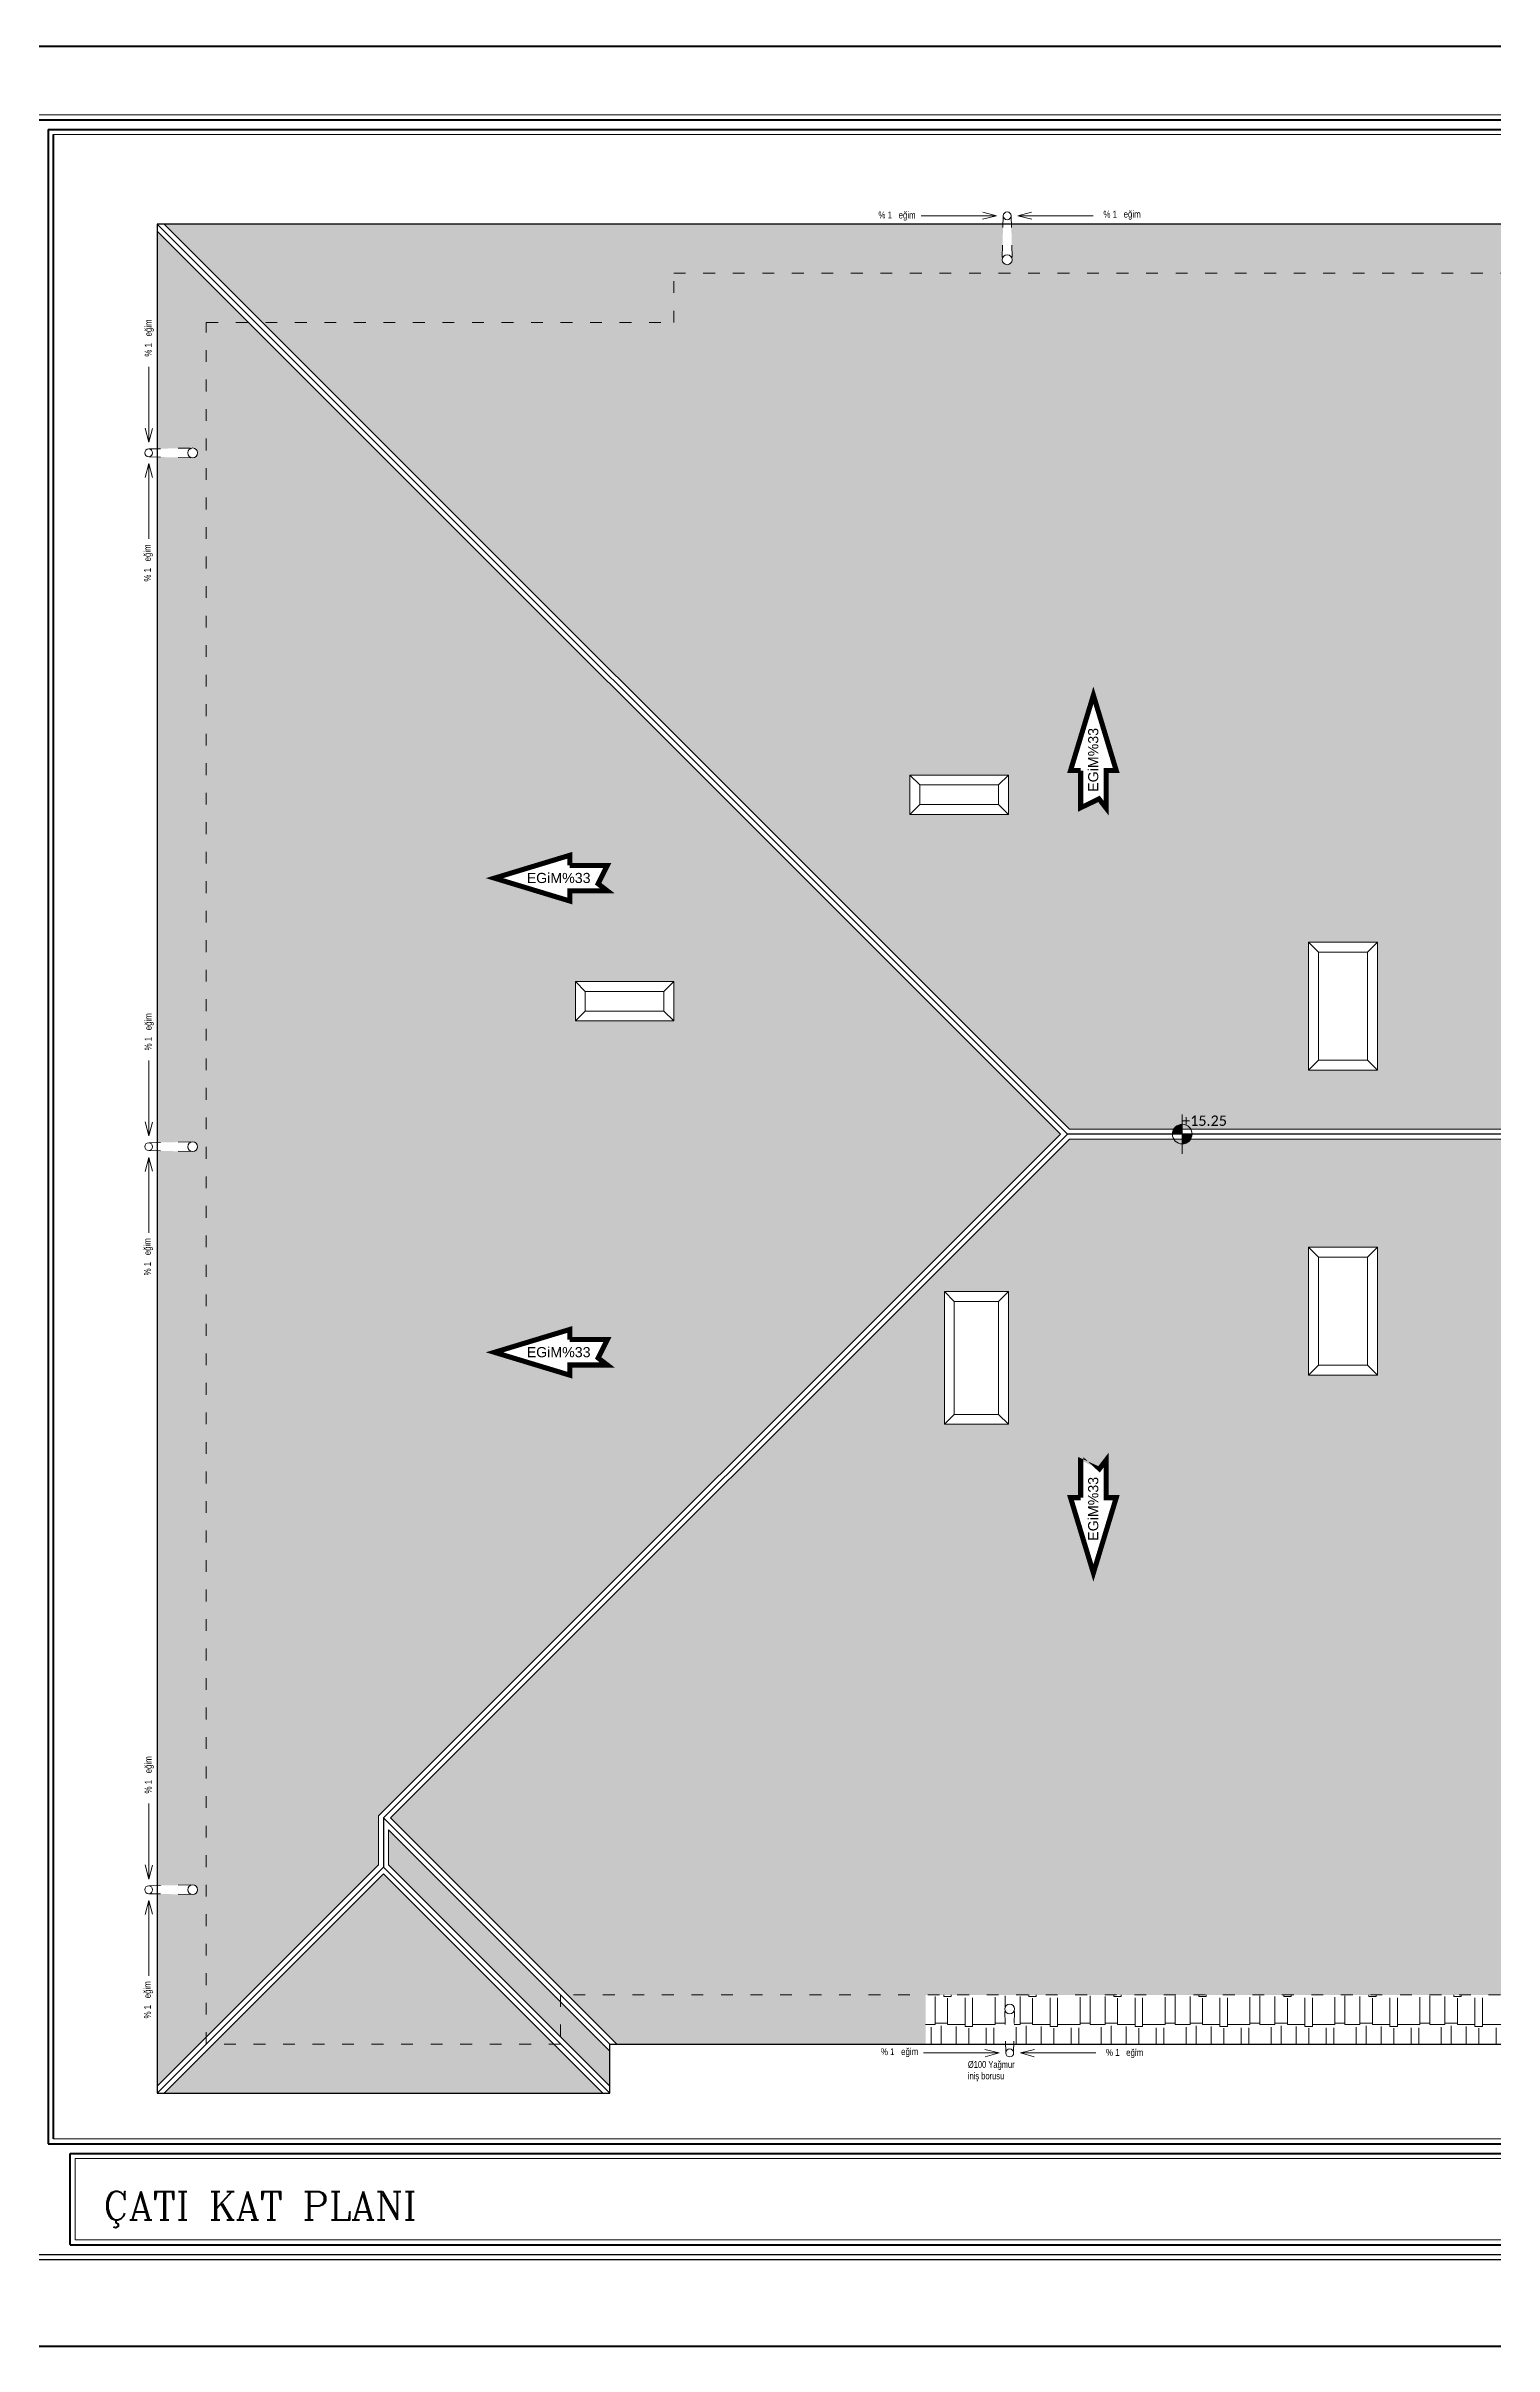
# Model space of a CAD drawing. Header units: metres. Extents: x 134072 to 172200, y 35728 to 38066.
# Drawn here: x 150919 to 152391, y 35728 to 38066 of the extents above; entities that cross this region are included whole.
import ezdxf

# ---------------------------------------------------------------- set-up
doc = ezdxf.new("R2010")
doc.units = ezdxf.units.M
doc.linetypes.add('ACAD_ISO03', pattern=[30, 12, -18])
for name, color, linetype, lineweight in [('baca', 161, 'Continuous', 20), ('Cizgi 09', 134, 'Continuous', 9), ('ELEKTRİK', 102, 'Continuous', 40), ('Kotlandırma', 212, 'Continuous', 9), ('Tarama 13', 221, 'Continuous', 13), ('Yagmur olugu', 201, 'Continuous', 15)]:
    doc.layers.add(name, color=color, linetype=linetype, lineweight=lineweight)
doc.layers.add('duvaR', color=52, linetype='Continuous')
doc.layers.add('YAZI', color=1, linetype='Continuous')
doc.styles.add('Hatip', font='ARIALN.TTF', dxfattribs={"height": 9})
doc.styles.add('ROMANT', font='arial.ttf', dxfattribs={"width": 0.75})
doc.styles.get("Standard").update_dxf_attribs({"font": 'txt.shx'})
doc.styles.add('TAks_1', font='romanc__.ttf', dxfattribs={"height": 5})

msp = doc.modelspace()

# ---------------------------------------------------------------- hatches: boundary and pattern name
at = {"layer": 'Kotlandırma', "ltscale": 3}
h = msp.add_hatch(color=256, dxfattribs=at)
h.paths.add_polyline_path([(152063.7785532011, 36960.28383739744, -0.414213562372882), (152073.8203423065, 36970.24187292463), (152073.7784655174, 36960.24196060829)])
h.paths.add_polyline_path([(152073.7365887282, 36950.24204829195), (152073.7784655174, 36960.24196060829), (152083.7783778337, 36960.20008381914, -0.4142135623733081)])
at = {"layer": 'Tarama 13'}
h = msp.add_hatch(dxfattribs=at)
h.set_pattern_fill('AR-RSHKE', color=242, scale=0.1, angle=270, style=0)
h.set_pattern_definition([(270, (121041.5643238074, 22064.73808801715), (30.47999999999999, -64.77000000000001), [15.24, -12.7, 17.78, -7.620000000000001, 22.86, -10.16]), (270, (121042.8343238074, 22049.49808801715), (30.47999999999999, -64.77000000000001), [12.7, -48.26000000000001, 10.16, -15.24]), (270, (121039.6593238074, 22019.01808801715), (30.47999999999999, -64.77000000000001), [7.620000000000001, -78.74000000000001]), (0, (121041.5643238074, 22064.73808801715), (30.48000000000001, 21.58999999999999), [29.21, -92.71000000000001]), (0, (121041.5643238074, 22049.49808801715), (30.48000000000001, 21.58999999999999), [28.575, -93.34500000000001]), (0, (121041.5643238074, 22036.79808801715), (30.48000000000001, 21.58999999999999), [26.67, -95.25]), (0, (121039.6593238074, 22019.01808801715), (30.48000000000001, 21.58999999999999), [29.21, -92.71000000000001]), (0, (121039.6593238074, 22011.39808801715), (30.48000000000001, 21.58999999999999), [29.21, -92.71000000000001]), (0, (121041.5643238074, 21988.53808801715), (30.48000000000001, 21.58999999999999), [27.94, -93.98])])
h.paths.add_polyline_path([(151374.9136436234, 37220.43340751257), (151451.3903822234, 37243.65205751258), (151451.3903822234, 37233.3326575126), (151489.5424073836, 37233.33265751252), (151480.2268829655, 37214.72171856009), (151489.5424073836, 37207.53415751254), (151451.3903822234, 37207.53415751256), (151451.3903822234, 37197.21475751259)], flags=16)
h.paths.add_polyline_path([(151082.1009142784, 37785.24196060825), (151125.0298464666, 37785.24196060825), (151032.1009142784, 37878.17089279644), (151032.1009142784, 37656.91625735402), (151068.1428627738, 37657.71714596897, -0.4207374054548245), (151073.2539651691, 37652.7183804956, -0.398262352923274), (151068.5276597674, 37647.72587698866), (151032.1009142784, 37648.5354966233), (151032.1009142784, 36951.63751189487), (151068.1428627738, 36952.43840050983, -0.4207374054548261), (151073.2539651691, 36947.43963503646, -0.3982623529232723), (151068.5276597674, 36942.44713152952), (151032.1009142784, 36943.25675116415), (151032.1009142784, 36905.71395251734), (151082.1009142784, 36905.71395251734)])
h.paths.add_polyline_path([(151813.006628264, 36823.21874240582), (151813.006628264, 36905.71395251734), (151082.1009142784, 36905.71395251734), (151082.1009142784, 36042.31302501979), (151257.1009142784, 36217.31302501981), (151257.1009142784, 36267.31302842018)])
h.paths.add_polyline_path([(151374.9136436234, 36738.43266021291), (151451.3903822234, 36761.65131021292), (151451.3903822234, 36751.33191021295), (151489.5424073836, 36751.33191021287), (151480.2268829655, 36732.72097126044), (151489.5424073836, 36725.53341021289), (151451.3903822234, 36725.53341021291), (151451.3903822234, 36715.21401021293)], flags=16)
h.paths.add_polyline_path([(151082.1009142784, 36905.71395251734), (151032.1009142784, 36905.71395251734), (151032.1009142784, 36196.32808038001), (151068.1428627738, 36197.12896899496, -0.4207374054548261), (151073.2539651691, 36192.13020352159, -0.3982623529232723), (151068.5276597674, 36187.13770001465), (151032.1009142784, 36187.94731964929), (151032.1009142784, 35992.31302501979), (151082.1009142784, 36042.31302501979)])
h.paths.add_polyline_path([(151895.5018383756, 36905.71395251734), (151813.006628264, 36905.71395251734), (151813.006628264, 36823.21874240582)])
h.paths.add_polyline_path([(151950.0298464665, 36960.2419606083), (151813.006628264, 37097.26517881077), (151813.006628264, 36905.71395251734), (151895.5018383756, 36905.71395251734)])
h.paths.add_polyline_path([(151404.9221522601, 37212.35907327613), (151475.2538610595, 37212.35907327613), (151475.2538610595, 37228.67231304421), (151404.9221522601, 37228.67231304421)], flags=8)
h.paths.add_polyline_path([(151404.9221522601, 36730.35832597648), (151475.2538610595, 36730.35832597648), (151475.2538610595, 36746.67156574456), (151404.9221522601, 36746.67156574456)], flags=8)
h.paths.add_polyline_path([(151125.0298464666, 37785.24196060825), (151082.1009142784, 37785.24196060825), (151082.1009142784, 36905.71395251734), (151813.006628264, 36905.71395251734), (151813.006628264, 37097.26517881077)])
h.paths.add_polyline_path([(151457.1009195651, 37075.24182625934), (151457.1009195651, 37115.24182625934), (151557.1009195651, 37115.24182625934), (151557.1009195651, 37075.24182625935)])
h = msp.add_hatch(dxfattribs=at)
h.set_pattern_fill('AR-RSHKE,_O', color=242, scale=0.1, angle=180)
h.set_pattern_definition([(180, (112265.0398451652, 22064.73808801715), (-64.77000000000001, -30.48), [15.24, -12.7, 17.78, -7.620000000000001, 22.86, -10.16]), (180, (112249.7998451652, 22063.46808801715), (-64.77000000000001, -30.48), [12.7, -48.26000000000001, 10.16, -15.24]), (180, (112219.3198451652, 22066.64308801715), (-64.77000000000001, -30.48), [7.620000000000001, -78.74000000000001]), (270, (112265.0398451652, 22064.73808801715), (21.59, -30.48000000000001), [29.21, -92.71000000000001]), (270, (112249.7998451652, 22064.73808801715), (21.59, -30.48000000000001), [28.575, -93.34500000000001]), (270, (112237.0998451652, 22064.73808801715), (21.59, -30.48000000000001), [26.67, -95.25]), (270, (112219.3198451652, 22066.64308801715), (21.59, -30.48000000000001), [29.21, -92.71000000000001]), (270, (112211.6998451652, 22066.64308801715), (21.59, -30.48000000000001), [29.21, -92.71000000000001]), (270, (112188.8398451652, 22064.73808801715), (21.59, -30.48000000000001), [27.94, -93.98])])
h.paths.add_polyline_path([(152861.0220021709, 37885.2419606083), (151900.0697669216, 37885.2419606083), (151900.8724236145, 37849.12046201091, -0.9838589748050909), (151890.8811546342, 37848.73566501727), (151891.6925423468, 37885.2419606083), (151813.006628264, 37885.2419606083), (151813.006628264, 37835.24196535489), (152857.1009141663, 37835.24196535493), (152857.1009146145, 37785.24196535488), (153440.0298512333, 37785.24196535488), (153540.0298464866, 37885.2419606083), (152869.1933279819, 37885.2419606083), (152870.0999138571, 37794.98809718808, -0.9779097036456889), (152860.1076650764, 37794.66393281603)])
h.paths.add_polyline_path([(151813.006628264, 37885.2419606083), (151039.17198209, 37885.2419606083), (151139.1719820902, 37785.24196060825), (151557.1009139055, 37785.24196060825), (151557.1009139055, 37835.24196535488), (151813.006628264, 37835.24196535489)])
h.paths.add_polyline_path([(151983.4942575363, 37406.31866601024), (152006.7129075363, 37329.8419274103), (151996.3935075363, 37329.8419274103), (151996.3935075363, 37291.68990225009), (151989.2059464888, 37301.00542666818), (151970.5950075364, 37291.68990225009), (151970.5950075363, 37329.8419274103), (151960.2756075363, 37329.8419274103)], flags=16)
h.paths.add_polyline_path([(151991.5685917727, 37305.49274693707), (151991.5685917727, 37375.82445573653), (151975.2553520047, 37375.82445573653), (151975.2553520047, 37305.49274693707)], flags=8)
h.paths.add_polyline_path([(152539.3427321884, 37408.7622571111), (152549.6621321884, 37408.7622571111)], flags=16)
h.paths.add_polyline_path([(152575.4606321885, 37370.6102319509), (152568.2730711409, 37379.92575636898), (152549.6621321885, 37370.61023195089), (152549.6621321884, 37408.7622571111), (152539.3427321885, 37408.7622571111), (152562.5613821884, 37485.23899571104), (152585.7800321884, 37408.7622571111), (152575.4606321884, 37408.7622571111)], flags=16)
h.paths.add_polyline_path([(152462.1009142987, 37267.74196064166), (152782.1009142987, 37267.74196064166), (152782.1009142987, 37157.74196064166), (152462.1009142987, 37157.74196064166)], flags=16)
h.paths.add_polyline_path([(152517.1009197607, 37285.16500153467), (152517.1009197607, 37325.16500153467), (152617.1009197607, 37325.16500153467), (152617.1009197607, 37285.16500153467)])
h.paths.add_polyline_path([(152202.1009142784, 37155.24196535486), (152272.1009142784, 37155.24196535486), (152272.1009142784, 37025.24196535486), (152202.1009142784, 37025.24196535486)])
h.paths.add_polyline_path([(151813.006628264, 37325.165003011), (151897.1009198918, 37325.165003011), (151897.1009198919, 37285.16500301099), (151813.006628264, 37285.16500301099), (151813.006628264, 37111.40731443506), (151959.1719820909, 36965.24196060829), (152620.0298464875, 36965.24196060829), (153440.0298512333, 37785.24196535488), (152857.1009146145, 37785.24196535488), (152857.1009141663, 37835.24196535493), (151813.006628264, 37835.24196535489)])
h.paths.add_polyline_path([(151797.1009198918, 37325.165003011), (151813.006628264, 37325.16500301099), (151813.006628264, 37835.24196535489), (151557.1009139055, 37835.24196535488), (151557.1009139055, 37785.24196060825), (151139.1719820902, 37785.24196060825), (151813.006628264, 37111.40731443506), (151813.006628264, 37285.165003011), (151797.1009198918, 37285.165003011)])
h = msp.add_hatch(dxfattribs=at)
h.set_pattern_fill('AR-RSHKE,_O', color=242, scale=0.1, angle=90)
h.set_pattern_definition([(90, (121041.5643238074, 22064.73808801715), (-30.48, 64.77000000000001), [15.24, -12.7, 17.78, -7.620000000000001, 22.86, -10.16]), (90, (121040.2943238074, 22079.97808801715), (-30.48, 64.77000000000001), [12.7, -48.26000000000001, 10.16, -15.24]), (90, (121043.4693238074, 22110.45808801715), (-30.48, 64.77000000000001), [7.620000000000001, -78.74000000000001]), (180, (121041.5643238074, 22064.73808801715), (-30.48, -21.59), [29.21, -92.71000000000001]), (180, (121041.5643238074, 22079.97808801715), (-30.48, -21.59), [28.575, -93.34500000000001]), (180, (121041.5643238074, 22092.67808801715), (-30.48, -21.59), [26.67, -95.25]), (180, (121043.4693238074, 22110.45808801715), (-30.48, -21.59), [29.21, -92.71000000000001]), (180, (121043.4693238074, 22118.07808801715), (-30.48, -21.59), [29.21, -92.71000000000001]), (180, (121041.5643238074, 22140.93808801715), (-30.48, -21.59), [27.94, -93.98])])
h.paths.add_polyline_path([(153547.1009142987, 37878.17089279644), (153454.1719868572, 37785.24196535488), (153497.1009142784, 37785.24196535488), (153497.1009142889, 36905.71395251734), (153547.1009142988, 36905.71395251734), (153547.1009142987, 37277.61379809484), (153512.3289524751, 37276.84095762696, -0.4435794812344539), (153506.833711292, 37281.81637079277, -0.4207374054548261), (153511.9448136873, 37286.81513626614), (153547.1009142987, 37286.0338986487)])
h.paths.add_polyline_path([(153204.2881849537, 37220.43340751257), (153127.8114463537, 37197.21475751259), (153127.8114463537, 37207.53415751256), (153089.6594211935, 37207.53415751254), (153098.9749456116, 37214.72171856009), (153089.6594211935, 37233.33265751252), (153127.8114463537, 37233.3326575126), (153127.8114463537, 37243.65205751258)], flags=16)
h.paths.add_polyline_path([(153547.1009142988, 36905.71395251734), (153497.1009142889, 36905.71395251734), (153497.1009142987, 36092.31302842023), (153547.1009142988, 36042.31302842015), (153547.1009142988, 36583.89951372918), (153513.5179146642, 36583.1530990954, -0.4435794812344585), (153508.0226734811, 36588.12851226122, -0.4207374054548261), (153513.1337758764, 36593.12727773459), (153547.1009142988, 36592.37246119262)])
h.paths.add_polyline_path([(153497.1009142889, 36905.71395251734), (152683.6999902016, 36905.71395251734), (153497.1009142987, 36092.31302842023)])
h.paths.add_polyline_path([(153204.2881849537, 36738.43266021291), (153127.8114463537, 36715.21401021293), (153127.8114463537, 36725.53341021291), (153089.6594211935, 36725.53341021289), (153098.9749456116, 36732.72097126044), (153089.6594211935, 36751.33191021287), (153127.8114463537, 36751.33191021295), (153127.8114463537, 36761.65131021292)], flags=16)
h.paths.add_polyline_path([(152907.1009143904, 36028.17089279642), (152871.3851063148, 36063.88670087204), (152871.0115573584, 36028.40238205176), (152907.1009143904, 35992.31302501979)])
h.paths.add_polyline_path([(152857.1009143904, 36078.17089279642), (152692.1009145057, 36243.17089268111), (152692.1009145057, 36207.31302490448), (152857.1009143904, 36042.31302501979)])
h.paths.add_polyline_path([(151267.1009142784, 36253.17089279644), (151267.1009142784, 36217.31302501981), (151442.1009142784, 36042.31302501979), (151442.1009142784, 36078.17089279642)])
h.paths.add_polyline_path([(151442.1009142784, 36078.17089279642), (151442.1009142784, 36042.31302501979), (151492.1009142784, 35992.31302501979), (151492.1009142784, 36028.17089279642)])
h.paths.add_polyline_path([(153103.4622658805, 37212.35907327613), (153173.79397468, 37212.35907327613), (153173.79397468, 37228.67231304421), (153103.4622658805, 37228.67231304421)], flags=8)
h.paths.add_polyline_path([(153103.4622658805, 36730.35832597648), (153173.79397468, 36730.35832597648), (153173.79397468, 36746.67156574456), (153103.4622658805, 36746.67156574456)], flags=8)
h.paths.add_polyline_path([(153497.1009142784, 37785.24196535488), (153454.1719868572, 37785.24196535488), (152629.1719821106, 36960.24196060829), (152683.6999902016, 36905.71395251734), (153497.1009142889, 36905.71395251734)])
h.paths.add_polyline_path([(153122.1009199379, 37240.16500153467), (153122.1009199379, 37280.16500153467), (153222.1009199379, 37280.16500153467), (153222.1009199379, 37240.16500153467)])
h = msp.add_hatch(dxfattribs=at)
h.set_pattern_fill('AR-RSHKE,_O', color=242, scale=0.1)
h.set_pattern_definition([(0, (112265.0398451652, 22064.73808801715), (64.77000000000001, 30.48), [15.24, -12.7, 17.78, -7.620000000000001, 22.86, -10.16]), (0, (112280.2798451652, 22066.00808801715), (64.77000000000001, 30.48), [12.7, -48.26000000000001, 10.16, -15.24]), (0, (112310.7598451652, 22062.83308801715), (64.77000000000001, 30.48), [7.620000000000001, -78.74000000000001]), (90, (112265.0398451652, 22064.73808801715), (-21.59, 30.48), [29.21, -92.71000000000001]), (90, (112280.2798451652, 22064.73808801715), (-21.59, 30.48), [28.575, -93.34500000000001]), (90, (112292.9798451652, 22064.73808801715), (-21.59, 30.48), [26.67, -95.25]), (90, (112310.7598451652, 22062.83308801715), (-21.59, 30.48), [29.21, -92.71000000000001]), (90, (112318.3798451652, 22062.83308801715), (-21.59, 30.48), [29.21, -92.71000000000001]), (90, (112341.2398451652, 22064.73808801715), (-21.59, 30.48), [27.94, -93.98])])
h.paths.add_polyline_path([(152861.9680423705, 36023.30376141603), (152850.0298418319, 36035.24196195455), (152524.1719871795, 36035.24196195455), (152474.1719824329, 35985.24195720792), (152862.3687249173, 35985.24195720792)])
h.paths.add_polyline_path([(152687.1009145057, 36198.17088928075), (152524.1719871795, 36035.24196195455), (152850.0298418319, 36035.24196195455)])
h.paths.add_polyline_path([(151983.4942575363, 36514.16525520634), (151960.2756075363, 36590.64199380628), (151970.5950075363, 36590.64199380628), (151970.5950075364, 36628.79401896649), (151989.2059464888, 36619.47849454841), (151996.3935075363, 36628.79401896649), (151996.3935075363, 36590.64199380628), (152006.7129075363, 36590.64199380628)], flags=16)
h.paths.add_polyline_path([(153490.0298462217, 36085.24196087346), (152864.1719778482, 36085.24196496238), (152914.1719822023, 36035.24196060828), (153540.0298464869, 36035.24196060828)])
h.paths.add_polyline_path([(152620.0298464869, 36955.24196060829), (151959.1719820903, 36955.24196060829), (151909.6439739993, 36905.71395251734), (152669.5578545778, 36905.71395251734)])
h.paths.add_polyline_path([(151813.006628264, 36809.07660678209), (151269.1719820903, 36265.24196060831), (151449.1719773255, 36085.24196537312), (151813.006628264, 36085.24196526171)])
h.paths.add_polyline_path([(151813.006628264, 36085.24196526171), (151449.1719773255, 36085.24196537312), (151499.1719820903, 36035.24196060828), (151813.006628264, 36035.24196060828)])
h.paths.add_polyline_path([(151262.1009142784, 36208.17088939608), (151089.1719868369, 36035.24196195455), (151435.0298417199, 36035.24196195455)])
h.paths.add_polyline_path([(151435.0298417199, 36035.24196195455), (151089.1719868369, 36035.24196195455), (151039.1719820902, 35985.24195720792), (151485.0298464666, 35985.24195720792)])
h.paths.add_polyline_path([(151991.5685917727, 36544.17376384294), (151991.5685917727, 36614.5054726424), (151975.2553520047, 36614.5054726424), (151975.2553520047, 36544.17376384294)], flags=8)
h.paths.add_polyline_path([(152462.1009142987, 36602.74196057492), (152462.1009142987, 36762.74196057493), (152782.1009142987, 36762.74196057493), (152782.1009142987, 36602.74196057492)], flags=16)
h.paths.add_polyline_path([(152539.3427321884, 36516.96580163011), (152549.6621321884, 36516.96580163011), (152549.6621321885, 36555.11782679032), (152568.2730711409, 36545.80230237223), (152575.4606321885, 36555.11782679032), (152575.4606321884, 36516.96580163011), (152585.7800321884, 36516.96580163011), (152562.5613821884, 36440.48906303017)], flags=16)
h.paths.add_polyline_path([(152570.6357164249, 36470.49757166677), (152570.6357164249, 36540.82928046623), (152554.3224766568, 36540.82928046623), (152554.3224766568, 36470.49757166677)], flags=8)
h.paths.add_polyline_path([(152517.1009197607, 36545.2418236412), (152517.1009197607, 36585.2418236412), (152617.1009197607, 36585.2418236412), (152617.1009197607, 36545.2418236412)])
h.paths.add_polyline_path([(152817.1009198259, 36450.2418236412), (152817.1009198259, 36550.24182364121), (152857.1009198259, 36550.24182364121), (152857.1009198259, 36450.2418236412)])
h.paths.add_polyline_path([(152272.1009142784, 36715.24196535487), (152202.1009142784, 36715.24196535487), (152202.1009142784, 36845.24196535486), (152272.1009142784, 36845.24196535486)])
h.paths.add_polyline_path([(152669.5578545778, 36905.71395251734), (151909.6439739993, 36905.71395251734), (151813.006628264, 36809.07660678209), (151813.006628264, 36085.24196526171), (152510.0298512492, 36085.24196504828), (152687.1009145057, 36262.31302830484), (152864.1719778482, 36085.24196496238), (153490.0298462217, 36085.24196087346)])
h.paths.add_polyline_path([(151832.1009142743, 36665.24196535486), (151832.1009142743, 36800.24196515612), (151897.1009169124, 36800.24196515612), (151897.1009169125, 36665.24196535486)])
h = msp.add_hatch(dxfattribs=at)
h.set_pattern_fill('AR-RSHKE,_O', color=242, scale=0.1)
h.set_pattern_definition([(0, (121041.5643238074, 22064.73808801715), (64.77000000000001, 30.48), [15.24, -12.7, 17.78, -7.620000000000001, 22.86, -10.16]), (0, (121056.8043238074, 22066.00808801715), (64.77000000000001, 30.48), [12.7, -48.26000000000001, 10.16, -15.24]), (0, (121087.2843238074, 22062.83308801715), (64.77000000000001, 30.48), [7.620000000000001, -78.74000000000001]), (90, (121041.5643238074, 22064.73808801715), (-21.59, 30.48), [29.21, -92.71000000000001]), (90, (121056.8043238074, 22064.73808801715), (-21.59, 30.48), [28.575, -93.34500000000001]), (90, (121069.5043238074, 22064.73808801715), (-21.59, 30.48), [26.67, -95.25]), (90, (121087.2843238074, 22062.83308801715), (-21.59, 30.48), [29.21, -92.71000000000001]), (90, (121094.9043238074, 22062.83308801715), (-21.59, 30.48), [29.21, -92.71000000000001]), (90, (121117.7643238074, 22064.73808801715), (-21.59, 30.48), [27.94, -93.98])])
h.paths.add_polyline_path([(152510.0298512492, 36085.24196504828), (151813.006628264, 36085.24196526171), (151813.006628264, 36035.24196060828), (151894.2641175783, 36035.24196060828), (151893.480896139, 36070.48098744437, -1.062637418156297), (151903.4550747782, 36070.86512623214), (151902.6634580587, 36035.24196060828), (152460.0298468092, 36035.24196060828)])

# ---------------------------------------------------------------- linework, layer by layer
at = {"lineweight": 20}
for p, q in [((137518.3247720027, 37996.4159194316, 127785.8520507812), (153740.3143315901, 37996.41591943802, 127785.8520507812)), ((150926.3157269164, 37976.41591943504, 127785.8520507812), (153710.0977845343, 37976.41591943572, 127785.8520507812)), ((150926.3157269164, 35938.90703079598, 127785.8520507812), (153807.958101382, 35938.90703079668, 127785.8520507812)), ((150948.8157269164, 35918.90703078442, 127785.8520507812), (153785.458101382, 35918.90703078371, 127785.8520507812)), ((150948.8157269164, 35836.31592203434, 127785.8520507812), (150948.8157269164, 35918.90703078442, 127785.8520507812)), ((150948.8157269164, 35836.31592203434, 127785.8520507812), (153785.458101382, 35836.31592203362, 127785.8520507812))]:
    msp.add_line(p, q, dxfattribs=at)
at = {"lineweight": 50}
for p, q in [((137523.3247720027, 37991.415919433, 127785.8520507812), (153732.6861318932, 37991.41591943942, 127785.8520507812)), ((150921.3157269164, 37981.41591943002, 127785.8520507812), (153717.6682887501, 37981.41591942934, 127785.8520507812)), ((150921.3157269164, 37981.41591943034, 127785.8520507812), (150921.3157269164, 35933.90703078489, 127785.8520507812)), ((150926.3157269164, 37976.41591943536, 127785.8520507812), (150926.3157269164, 35938.90703079663, 127785.8520507812)), ((150921.3157269164, 35933.90703078552, 127785.8520507812), (153812.958101382, 35933.90703078342, 127785.8520507812)), ((150943.8157269164, 35923.90703078489, 127785.8520507812), (153790.458101382, 35923.90703078418, 127785.8520507812)), ((150943.8157269164, 35831.3159220348, 127785.8520507812), (150943.8157269164, 35923.90703078489, 127785.8520507812)), ((150943.8157269164, 35831.31592203447, 127785.8520507812), (153790.458101382, 35831.31592203447, 127785.8520507812))]:
    msp.add_line(p, q, dxfattribs=at)
at = {"lineweight": -2, "ltscale": 10}
for p, q in [((143746.8848496584, 35821.31592204366, 127785.8520507812), (153817.958101382, 35821.31592204366, 127785.8520507812)), ((143741.8848496584, 35816.31592204413, 127785.8520507812), (153822.958101382, 35816.31592204413, 127785.8520507812))]:
    msp.add_line(p, q, dxfattribs=at)
at = {"layer": 'baca'}
for p, q in [((151797.1009198918, 37325.165003011), (151807.1009198918, 37315.165003011)), ((151897.1009198918, 37325.165003011), (151887.1009198918, 37315.165003011)), ((151797.1009198918, 37285.165003011), (151807.1009198918, 37295.165003011)), ((151897.1009198918, 37285.165003011), (151887.1009198918, 37295.165003011)), ((152212.1009142784, 37145.24196535486), (152202.1009142784, 37155.24196535486)), ((152262.1009142784, 37145.24196535486), (152272.1009142784, 37155.24196535486)), ((151457.1009195651, 37115.24182625934), (151467.1009195651, 37105.24182625934)), ((151557.1009195651, 37115.24182625934), (151547.1009195651, 37105.24182625934)), ((151457.1009195651, 37075.24182625934), (151467.1009195651, 37085.24182625934)), ((151557.1009195651, 37075.24182625934), (151547.1009195651, 37085.24182625934)), ((152212.1009142784, 37035.24196535486), (152202.1009142784, 37025.24196535486)), ((152262.1009142784, 37035.24196535486), (152272.1009142784, 37025.24196535486)), ((152212.1009142784, 36835.24196535486), (152202.1009142784, 36845.24196535486)), ((152262.1009142784, 36835.24196535486), (152272.1009142784, 36845.24196535486)), ((151842.1009142743, 36790.24196515612), (151832.1009142743, 36800.24196515612)), ((151887.1009169124, 36790.24196515612), (151897.1009169124, 36800.24196515612)), ((152212.1009142784, 36725.24196535487), (152202.1009142784, 36715.24196535487)), ((152262.1009142784, 36725.24196535487), (152272.1009142784, 36715.24196535487)), ((151842.1009142743, 36675.24196535486), (151832.1009142743, 36665.24196535486)), ((151887.1009169124, 36675.24196535486), (151897.1009169124, 36665.24196535486))]:
    msp.add_line(p, q, dxfattribs=at)
for points in [[(151897.1009198918, 37325.165003011), (151797.1009198918, 37325.165003011), (151797.1009198918, 37285.165003011), (151897.1009198918, 37285.165003011)], [(151887.1009198918, 37315.2418263764), (151807.1009198918, 37315.2418263764), (151807.1009198918, 37295.2418263764), (151887.1009198918, 37295.2418263764)], [(152202.1009142784, 37155.24196535486), (152272.1009142784, 37155.24196535486), (152272.1009142784, 37025.24196535486), (152202.1009142784, 37025.24196535486)], [(152212.1009142784, 37145.24196535486), (152262.1009142784, 37145.24196535486), (152262.1009142784, 37035.24196535486), (152212.1009142784, 37035.24196535486)], [(151557.1009195651, 37115.24182625934), (151457.1009195651, 37115.24182625934), (151457.1009195651, 37075.24182625934), (151557.1009195651, 37075.24182625934)], [(151547.1009195651, 37105.24182625934), (151467.1009195651, 37105.24182625934), (151467.1009195651, 37085.24182625934), (151547.1009195651, 37085.24182625934)], [(152202.1009142784, 36845.24196535486), (152272.1009142784, 36845.24196535486), (152272.1009142784, 36715.24196535487), (152202.1009142784, 36715.24196535487)], [(152212.1009142784, 36835.24196535486), (152262.1009142784, 36835.24196535486), (152262.1009142784, 36725.24196535487), (152212.1009142784, 36725.24196535487)], [(151832.1009142743, 36800.24196515612), (151897.1009169124, 36800.24196515612), (151897.1009169124, 36665.24196535486), (151832.1009142743, 36665.24196535486)], [(151842.1009142743, 36790.24196515612), (151887.1009169124, 36790.24196515612), (151887.1009169124, 36675.24196535486), (151842.1009142743, 36675.24196535486)]]:
    msp.add_lwpolyline(points, close=True, dxfattribs=at)
at = {"layer": 'Cizgi 09'}
for p, q in [((151032.1009142784, 37878.17089279644), (151950.0298464665, 36960.24196060829)), ((151039.1719820902, 37885.2419606083), (151959.1719820903, 36965.24196060829)), ((152620.0298464869, 36965.24196060829), (151959.1719820903, 36965.24196060829)), ((151950.0298464665, 36960.2419606083), (151257.1009142784, 36267.31302842018)), ((151959.1719820903, 36955.24196060829), (151269.1719820903, 36265.24196060831)), ((152620.0298464869, 36955.24196060829), (151959.1719820903, 36955.24196060829)), ((151257.1009142784, 36267.31302842018), (151257.1009142784, 36217.31302501981)), ((151499.1719820903, 36035.24196060828), (151269.1719820903, 36265.24196060831)), ((151267.1009142784, 36253.17089279644), (151267.1009142784, 36217.31302501981)), ((151492.1009142784, 36028.17089279642), (151267.1009142784, 36253.17089279644)), ((151257.1009142784, 36217.31302501981), (151032.1009142784, 35992.31302501979)), ((151492.1009142784, 35992.31302501979), (151267.1009142784, 36217.31302501981)), ((151262.1009142784, 36208.17088939608), (151039.1719820902, 35985.24195720792)), ((151485.0298464666, 35985.24195720792), (151262.1009142784, 36208.17088939608))]:
    msp.add_line(p, q, dxfattribs=at)
at = {"layer": 'duvaR'}
for p, q in [((151032.1009142784, 37885.2419606083), (151957.1009142784, 36960.24196060829)), ((151957.1009142784, 36960.24196060829), (151262.1009142784, 36265.24196060831)), ((152622.1009142987, 36960.24196060829), (151957.1009142784, 36960.24196060829)), ((151492.1009142784, 36035.24196060828), (151262.1009142784, 36265.24196060831)), ((151262.1009142784, 36265.24196060831), (151262.1009142784, 36215.24195720795)), ((151262.1009142784, 36215.24195720795), (151032.1009142784, 35985.24195720792)), ((151492.1009142784, 35985.24195720792), (151262.1009142784, 36215.24195720795))]:
    msp.add_line(p, q, dxfattribs=at)
msp.add_lwpolyline([(151492.1009142784, 36035.24196060828), (152467.100914621, 36035.24196060828), (152467.100914621, 35985.24195720792), (152907.1009143904, 35985.24195720792), (152907.1009143904, 36035.24196060828), (153547.1009142988, 36035.24196060828), (153547.1009142987, 37885.2419606083), (151032.1009142784, 37885.2419606083), (151032.1009142784, 35985.24195720792), (151492.1009142784, 35985.24195720792)], close=True, dxfattribs=at)
at = {"layer": 'ELEKTRİK'}
for p, q in [((135359.3093461558, 38066.31592204413, 127785.8520507812), (172199.8239881321, 38066.31592204412, 127785.8520507812)), ((134072.2852463216, 35728.33535749717, 127785.8520507812), (172199.8239881321, 35728.33535749717, 127785.8520507812))]:
    msp.add_line(p, q, dxfattribs=at)
at = {"layer": 'Kotlandırma', "ltscale": 3}
for p, q in [((152073.6947119391, 36940.24213597563), (152073.8622190957, 36980.24178524098)), ((152093.77829015, 36960.15820702998), (152053.7786408847, 36960.3257141866))]:
    msp.add_line(p, q, dxfattribs=at)
msp.add_circle((152073.7784655174, 36960.24196060829), 10, dxfattribs=at)
at = {"layer": 'Tarama 13', "const_width": 5.1597}
for points in [[(151960.2756075363, 37329.8419274103), (151970.5950075363, 37329.8419274103), (151960.2756075363, 37329.8419274103), (151983.4942575363, 37406.31866601024), (152006.7129075363, 37329.8419274103), (151996.3935075363, 37329.8419274103), (151996.3935075363, 37291.68990225009), (151989.2059464888, 37301.00542666818), (151970.5950075364, 37291.68990225009), (151970.5950075363, 37329.8419274103)], [(151451.3903822234, 37243.65205751258), (151451.3903822234, 37233.3326575126), (151451.3903822234, 37243.65205751258), (151374.9136436234, 37220.43340751257), (151451.3903822234, 37197.21475751259), (151451.3903822234, 37207.53415751256), (151489.5424073836, 37207.53415751254), (151480.2268829655, 37214.72171856009), (151489.5424073836, 37233.33265751252), (151451.3903822234, 37233.3326575126)], [(151451.3903822234, 36761.65131021292), (151451.3903822234, 36751.33191021295), (151451.3903822234, 36761.65131021292), (151374.9136436234, 36738.43266021291), (151451.3903822234, 36715.21401021293), (151451.3903822234, 36725.53341021291), (151489.5424073836, 36725.53341021289), (151480.2268829655, 36732.72097126044), (151489.5424073836, 36751.33191021287), (151451.3903822234, 36751.33191021295)], [(151960.2756075363, 36590.64199380628), (151970.5950075363, 36590.64199380628), (151960.2756075363, 36590.64199380628), (151983.4942575363, 36514.16525520634), (152006.7129075363, 36590.64199380628), (151996.3935075363, 36590.64199380628), (151996.3935075363, 36628.79401896649), (151989.2059464888, 36619.47849454841), (151970.5950075364, 36628.79401896649), (151970.5950075363, 36590.64199380628)]]:
    msp.add_lwpolyline(points, dxfattribs=at)
at = {"layer": 'Yagmur olugu'}
for p, q in [((151884.9947152209, 37893.76280884965), (151808.3732754499, 37893.76280884968)), ((151884.9947152209, 37893.76280884965), (151870.6983843338, 37890.14806443601)), ((151884.9947152209, 37893.76280884965), (151871.0071921244, 37897.56303358485)), ((151906.7675940475, 37893.76280884965), (151920.755117144, 37897.56303358485)), ((151906.7675940475, 37893.76280884965), (151983.3890338185, 37893.76280884968)), ((151906.7675940475, 37893.76280884965), (151921.0639249346, 37890.14806443601)), ((151023.5699664478, 37663.61231640192), (151023.5699664478, 37740.23375617298)), ((151023.5699664478, 37663.61231640192), (151019.9552220341, 37677.90864728908)), ((151023.5699664478, 37663.61231640192), (151027.370191183, 37677.59983949845)), ((151023.5699664478, 37641.83943757539), (151019.9552220341, 37627.54310668823)), ((151023.5699664478, 37641.83943757539), (151023.5699664478, 37565.21799780433)), ((151023.5699664478, 37641.83943757539), (151027.370191183, 37627.85191447886)), ((151023.5699664478, 36958.33357094278), (151023.5699664478, 37034.95501071383)), ((151023.5699664478, 36958.33357094278), (151019.9552220341, 36972.62990182993)), ((151023.5699664478, 36958.33357094278), (151027.370191183, 36972.3210940393)), ((151023.5699664478, 36936.56069211624), (151019.9552220341, 36922.26436122908)), ((151023.5699664478, 36936.56069211624), (151023.5699664478, 36859.93925234518)), ((151023.5699664478, 36936.56069211624), (151027.370191183, 36922.57316901971)), ((151023.5699664478, 36203.02413942791), (151023.5699664478, 36279.64557919897)), ((151023.5699664478, 36203.02413942791), (151019.9552220341, 36217.32047031507)), ((151023.5699664478, 36203.02413942791), (151027.370191183, 36217.01166252444)), ((151023.5699664478, 36181.25126060138), (151019.9552220341, 36166.95492971422)), ((151023.5699664478, 36181.25126060138), (151023.5699664478, 36104.62982083032)), ((151023.5699664478, 36181.25126060138), (151027.370191183, 36167.26373750485)), ((151887.5773663846, 36026.2227793934), (151873.2810354975, 36029.83752380704)), ((151909.3502452112, 36026.2227793934), (151923.6465760983, 36029.83752380704)), ((151887.5773663846, 36026.2227793934), (151810.9559266136, 36026.22277939337)), ((151887.5773663846, 36026.2227793934), (151873.5898432881, 36022.4225546582)), ((151909.3502452112, 36026.2227793934), (151985.9716849822, 36026.22277939337)), ((151909.3502452112, 36026.2227793934), (151923.3377683077, 36022.4225546582))]:
    msp.add_line(p, q, dxfattribs=at)
at = {"layer": 'Yagmur olugu', "linetype": 'ACAD_ISO03'}
for p, q in [((151891.8811546342, 37893.7280835933), (151890.8811546342, 37848.73566501709)), ((151899.8811546342, 37893.7280835933), (151900.8811546342, 37848.73566501709)), ((151023.5352411914, 37656.72587698865), (151068.5276597676, 37657.72587698865)), ((151023.5352411914, 37648.72587698865), (151068.5276597676, 37647.72587698865)), ((151023.5352411914, 36951.44713152951), (151068.5276597676, 36952.44713152951)), ((151023.5352411914, 36943.44713152951), (151068.5276597676, 36942.44713152951)), ((151023.5352411914, 36196.13770001465), (151068.5276597676, 36197.13770001465)), ((151023.5352411914, 36188.13770001465), (151068.5276597676, 36187.13770001465)), ((151894.4638057979, 36026.25750464975), (151893.4638057979, 36071.24992322596)), ((151902.4638057979, 36026.25750464975), (151903.4638057979, 36071.24992322596))]:
    msp.add_line(p, q, dxfattribs=at)
msp.add_lwpolyline([(151082.1009142784, 37785.24196060825), (151557.1009139055, 37785.24196060825), (151557.1009139055, 37835.24196535488), (152857.1009141663, 37835.24196535493), (152857.1009146145, 37785.24196535488), (153497.1009142784, 37785.24196535488), (153497.1009142988, 36085.24196082727), (152857.1009143904, 36085.24196500858), (152857.1009143904, 36035.24196195455), (152517.100914621, 36035.24196195455), (152517.1009148101, 36085.24196504611), (151442.1009142784, 36085.24196537529), (151442.1009142784, 36035.24196195455), (151082.1009142784, 36035.24196195455)], close=True, dxfattribs=at)
at = {"layer": 'Yagmur olugu'}
for centre, radius in [((151895.8811546342, 37893.7280835933), 4), ((151895.8736581412, 37849.00935961563), 5), ((151023.5352411914, 37652.72587698865), 4), ((151068.2539651691, 37652.7183804956), 5), ((151023.5352411914, 36947.44713152951), 4), ((151068.2539651691, 36947.43963503646), 5), ((151023.5352411914, 36192.13770001465), 4), ((151068.2539651691, 36192.13020352159), 5), ((151898.4563093048, 36070.97622862742), 5), ((151898.4638057979, 36026.25750464975), 4)]:
    msp.add_circle(centre, radius, dxfattribs=at)

# ---------------------------------------------------------------- texts
at = {"layer": 'Kotlandırma', "color": 8, "lineweight": 20, "insert": (152119.1673226795, 36968.52025697), "char_height": 11.45875, "width": 38.02011688987841, "attachment_point": 9}
msp.add_mtext('\\pxa0.83333,sm1.15;{\\fCalibri|b0|i0|c162|p34;\\H0.9167x;\\C0;+15.25}', dxfattribs=at)
at = {"layer": 'Tarama 13', "linetype": 'Continuous', "lineweight": 25, "ltscale": 0.25, "style": 'ROMANT'}
for p in [(151988.4696041534, 37308.21162023176), (151988.4696041534, 36546.89263713762)]:
    msp.add_text('EGiM%%%33', height=10.3194, rotation=90, dxfattribs=at).set_placement(p)
for p in [(151407.6410255547, 37215.4580608955), (151407.6410255547, 36733.45731359585)]:
    msp.add_text('EGiM%%%33', height=10.3194, dxfattribs=at).set_placement(p)
at = {"layer": 'Yagmur olugu', "char_height": 7, "style": 'Hatip'}
for insert, width, attachment_point, rotation in [((151993.7239257223, 37889.67335220565), 43.48835230725813, 7, 0.25066058404325875), ((151802.894122333, 37888.82674970039), 38.82285486167905, 9, 359.74933941595674), ((151019.4805098038, 37750.56864807676), 43.48835230725813, 1, 89.74933941595674), ((151018.6339072985, 37559.73884468748), 38.82285486167905, 3, 90.25066058404326), ((151019.4805098038, 37045.28990261762), 43.48835230725813, 1, 89.74933941595674), ((151018.6339072985, 36854.46009922834), 38.82285486167905, 3, 90.25066058404326), ((151019.4805098038, 36289.98047110275), 43.48835230725813, 1, 89.74933941595674), ((151018.6339072985, 36099.15066771347), 38.82285486167905, 3, 90.25066058404326), ((151805.4767734967, 36031.15883854266), 38.82285486167905, 3, 0.25066058404325864), ((151996.306576886, 36030.3122360374), 43.48835230725813, 1, 359.74933941595674)]:
    msp.add_mtext('% 1   eğim', dxfattribs=dict(at, insert=insert, width=width, attachment_point=attachment_point, rotation=rotation))
at = {"layer": 'Yagmur olugu', "insert": (151855.9662431823, 36018.0518903006), "char_height": 7, "width": 70.2446600390831, "attachment_point": 1, "style": 'ROMANT'}
msp.add_mtext('%%C100 Yağmur \\Piniş borusu', dxfattribs=at)
at = {"layer": 'YAZI', "linetype": 'Continuous', "style": 'TAks_1'}
msp.add_text('ÇATI KAT PLANI', height=28.8, dxfattribs=at).set_placement((150977.2029254659, 35856.64781762091, 127785.8520507812))

doc.saveas('drawing.dxf')
